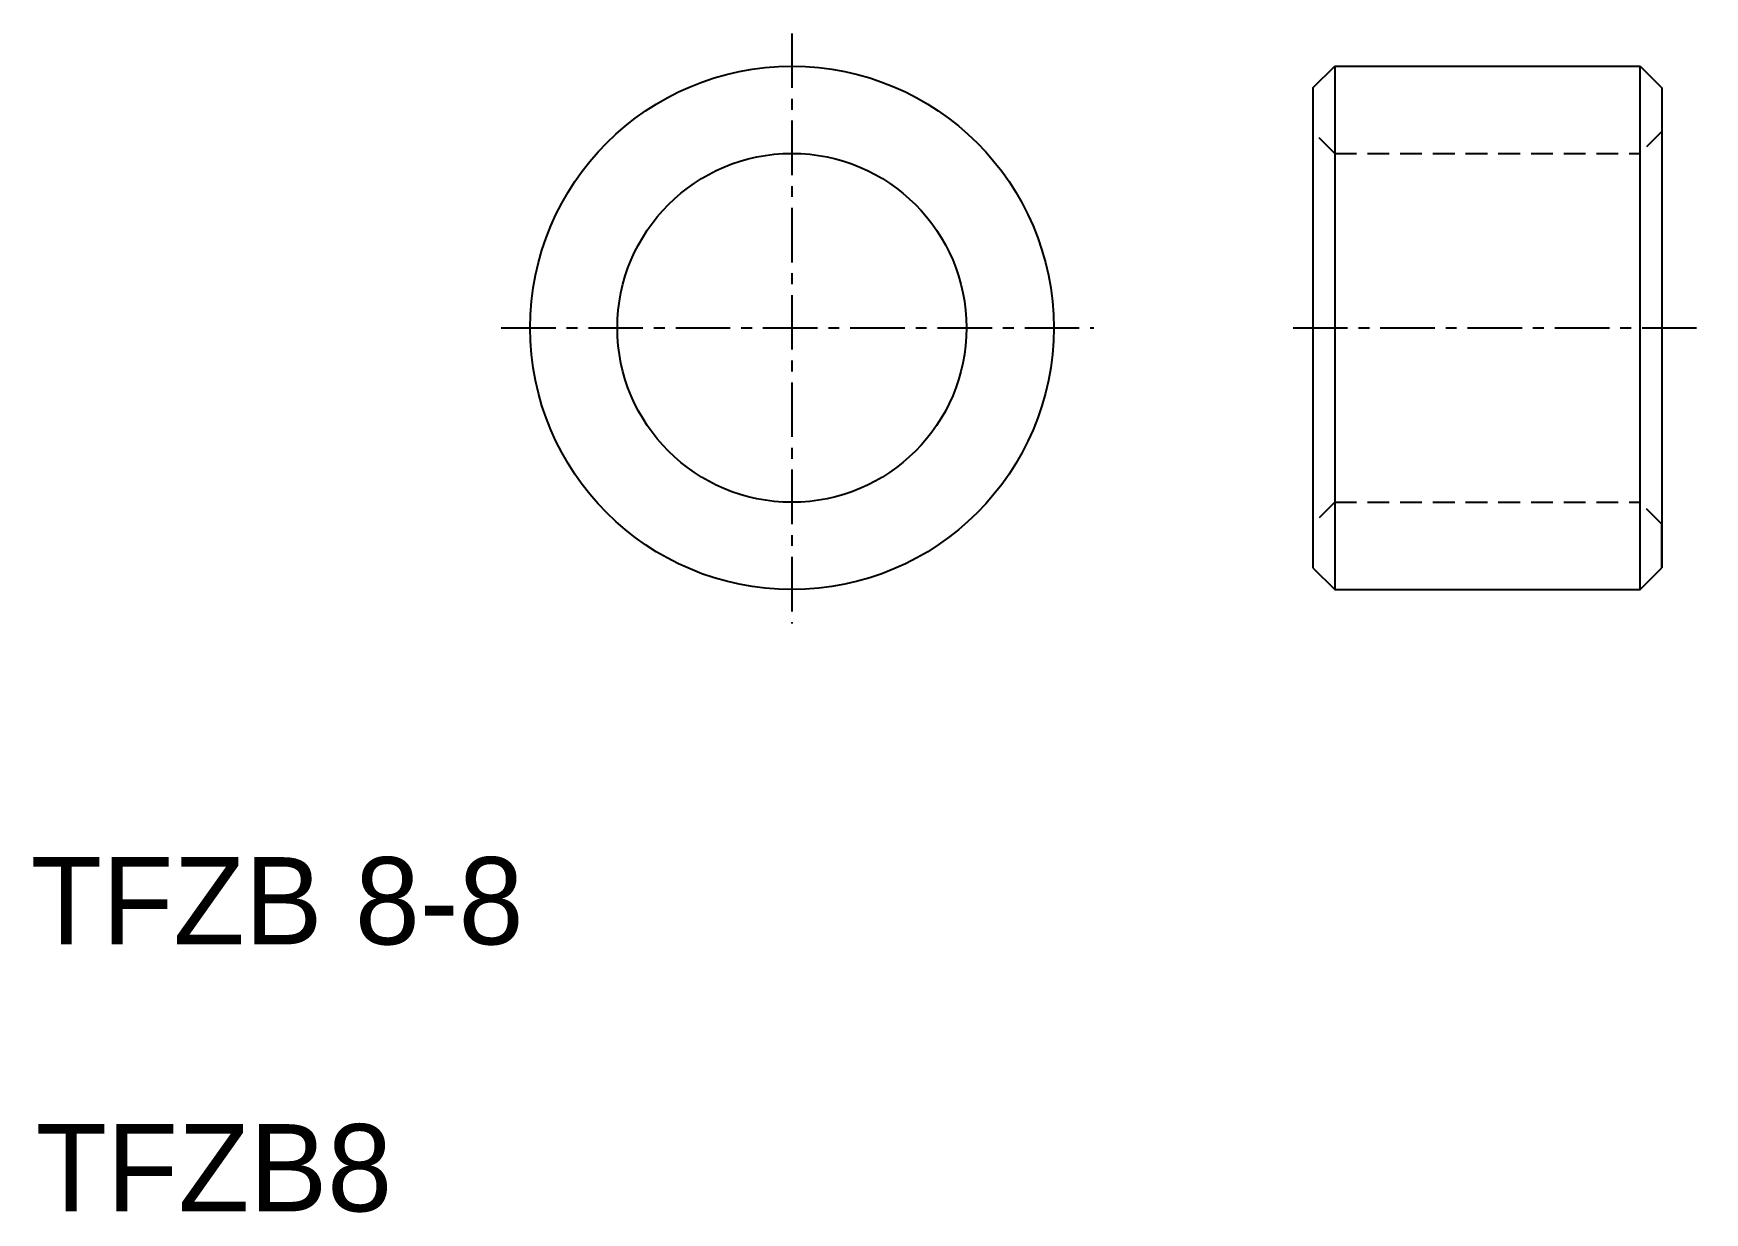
# Model space of a CAD drawing. Extents: x 10 to 48.3, y 10 to 37.
import ezdxf

# ---------------------------------------------------------------- set-up
doc = ezdxf.new("R2010")
doc.units = 0
doc.linetypes.add('CENTER', pattern=[2, 1.25, -0.25, 0.25, -0.25])
doc.linetypes.add('DASHED', pattern=[0.75, 0.5, -0.25])
doc.layers.get('0').update_dxf_attribs({"linetype": 'CONTINUOUS'})
doc.layers.add('CENTER', color=1, linetype='CENTER')

msp = doc.modelspace()

# ---------------------------------------------------------------- linework, layer by layer
at = {"color": 7, "linetype": 'CONTINUOUS'}
for p, q in [((39.274173, 35.755385), (39.774173, 36.255385)), ((39.774173, 36.255385), (46.774173, 36.255385)), ((39.774173, 36.255385), (39.774173, 24.255385)), ((46.774173, 36.255385), (47.274173, 35.755385)), ((46.774173, 24.255385), (46.774173, 36.255385)), ((39.274173, 35.755385), (39.274173, 24.755385)), ((47.274173, 35.755385), (47.274173, 24.755385)), ((47.274173, 24.755385), (47.274173, 25.755405)), ((39.274173, 24.755385), (39.774173, 24.255385)), ((46.774173, 24.255385), (47.274173, 24.755385)), ((39.774173, 24.255385), (46.774173, 24.255385))]:
    msp.add_line(p, q, dxfattribs=at)
at = {"color": 3, "linetype": 'DASHED'}
for p, q in [((39.774173, 34.255366), (39.274173, 34.755366)), ((47.274173, 34.755366), (46.774173, 34.255366)), ((39.774173, 34.255366), (46.774173, 34.255366)), ((39.774173, 26.255405), (39.274173, 25.755405)), ((39.774173, 26.255405), (46.774173, 26.255405)), ((47.274173, 25.755405), (46.774173, 26.255405))]:
    msp.add_line(p, q, dxfattribs=at)
at = {"color": 7, "linetype": 'CONTINUOUS'}
for radius in [6, 4]:
    msp.add_circle((27.334996, 30.255385), radius, dxfattribs=at)
at = {"layer": 'CENTER', "color": 1, "linetype": 'CENTER'}
for p, q in [((27.334996, 37.0058), (27.334996, 23.476949)), ((20.670909, 30.255385), (34.254858, 30.255385)), ((38.819113, 30.255385), (48.25176, 30.255385))]:
    msp.add_line(p, q, dxfattribs=at)

# ---------------------------------------------------------------- texts
at = {"color": 7, "linetype": 'CONTINUOUS'}
for s, p in [('TFZB 8-8', (9.890718, 16.120646)), ('TFZB8', (10, 10))]:
    msp.add_text(s, height=2, dxfattribs=at).set_placement(p)

doc.saveas('drawing.dxf')
